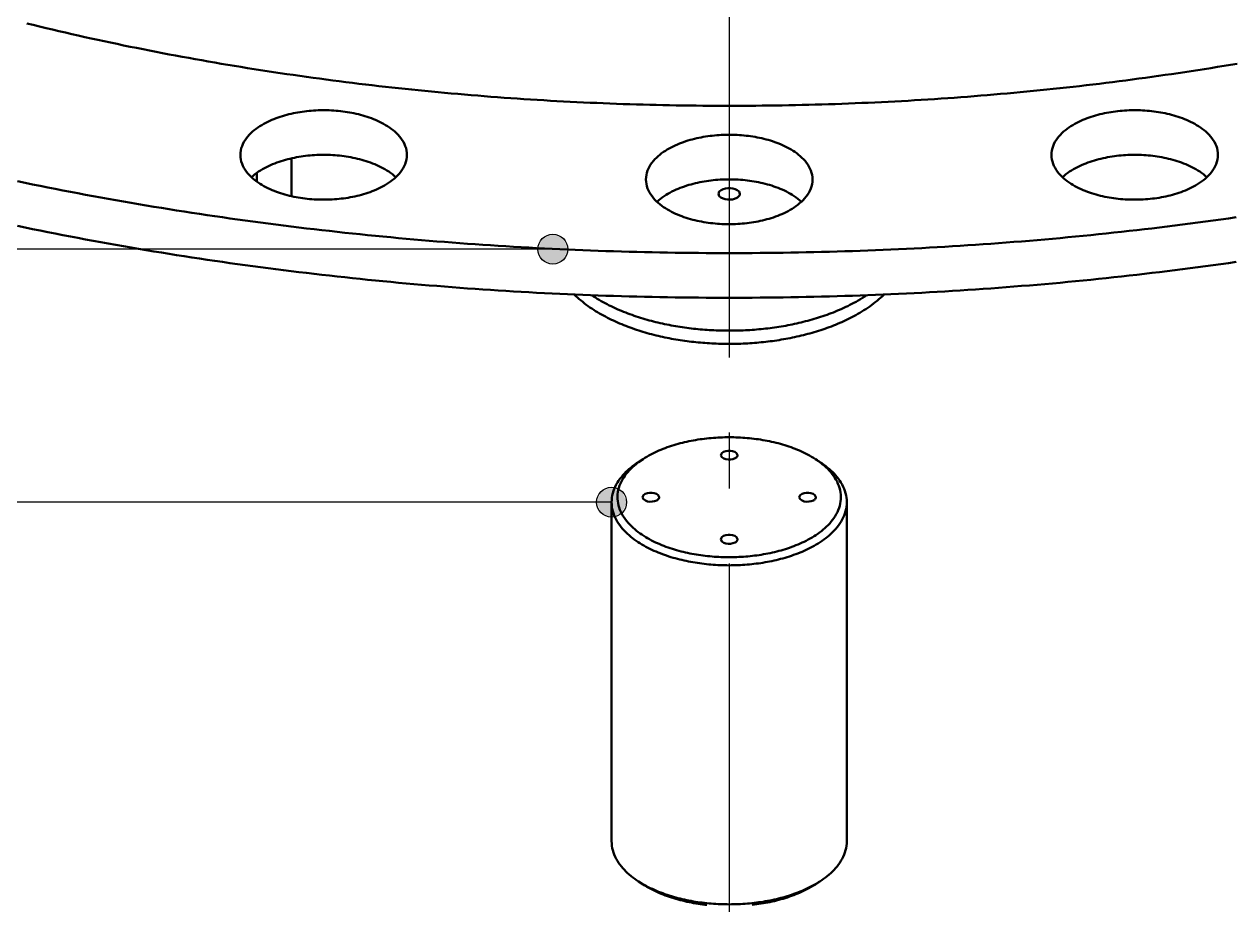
# Model space of a CAD drawing. Header units: millimetres. Extents: x 0 to 841, y 0 to 594.
# Drawn here: x 297.8 to 362.6, y 218.9 to 265.9 of the extents above; entities that cross this region are included whole.
import ezdxf

# ---------------------------------------------------------------- set-up
doc = ezdxf.new("R2010")
doc.units = ezdxf.units.MM
doc.linetypes.add('EJE', pattern=[31, 20, -4, 3, -4])
for name, color, linetype, lineweight in [('ACH', 7, 'CONTINUOUS', 13), ('COTA', 7, 'CONTINUOUS', 25), ('EJE', 7, 'EJE', 25), ('VIS', 7, 'CONTINUOUS', 50)]:
    doc.layers.add(name, color=color, linetype=linetype, lineweight=lineweight)

msp = doc.modelspace()

# ---------------------------------------------------------------- hatches: boundary and pattern name
at = {"layer": 'ACH'}
h = msp.add_hatch(color=7, dxfattribs=at)
h.dxf.hatch_style = 1
h.paths.add_polyline_path([(326.879, 253.862), (326.644, 254.428), (326.079, 254.662), (325.513, 254.428), (325.279, 253.862), (325.513, 253.297), (326.079, 253.062), (326.644, 253.297)])
h = msp.add_hatch(color=7, dxfattribs=at)
h.dxf.hatch_style = 1
h.paths.add_polyline_path([(330.019, 240.35), (329.785, 240.916), (329.219, 241.15), (328.653, 240.916), (328.419, 240.35), (328.653, 239.785), (329.219, 239.55), (329.785, 239.785)])

# ---------------------------------------------------------------- linework, layer by layer
at = {"layer": 'COTA'}
for p, q in [((326.079, 253.862), (252.87, 253.862)), ((329.219, 240.35), (227.702, 240.35))]:
    msp.add_line(p, q, dxfattribs=at)
for centre in [(326.079, 253.862), (329.219, 240.35)]:
    msp.add_circle(centre, 0.8, dxfattribs=at)
at = {"layer": 'EJE'}
msp.add_line((335.5, 454.073), (335.5, 184.27), dxfattribs=at)
at = {"layer": 'VIS'}
for points in [[(297.972, 265.919), (298.316, 265.835), (298.66, 265.752), (299.004, 265.669), (299.348, 265.588), (299.693, 265.507), (300.038, 265.427), (300.383, 265.348), (300.728, 265.27), (301.074, 265.193), (301.419, 265.117), (301.765, 265.041), (302.111, 264.966), (302.457, 264.893), (302.804, 264.82), (303.15, 264.748), (303.497, 264.676), (303.844, 264.606), (304.191, 264.536), (304.538, 264.468), (304.886, 264.4), (305.233, 264.333), (305.581, 264.267), (305.929, 264.201), (306.277, 264.137), (306.625, 264.073), (306.974, 264.01), (307.322, 263.948), (307.671, 263.887), (308.02, 263.826), (308.368, 263.767), (308.718, 263.708), (309.067, 263.65), (309.416, 263.593), (309.765, 263.536), (310.115, 263.481), (310.465, 263.426), (310.815, 263.372), (311.165, 263.319), (311.515, 263.266), (311.865, 263.215), (312.215, 263.164), (312.566, 263.114), (312.916, 263.065), (313.267, 263.016), (313.618, 262.969), (313.969, 262.922), (314.319, 262.876), (314.671, 262.831), (315.022, 262.786), (315.373, 262.743), (315.724, 262.7), (316.076, 262.658), (316.427, 262.616), (316.779, 262.576), (317.131, 262.536), (317.483, 262.497), (317.835, 262.459), (318.187, 262.422), (318.539, 262.385), (318.891, 262.349), (319.243, 262.314), (319.595, 262.28), (319.948, 262.246), (320.3, 262.213), (320.653, 262.181), (321.005, 262.15), (321.358, 262.119), (321.711, 262.09), (322.064, 262.061), (322.416, 262.032), (322.769, 262.005), (323.122, 261.978), (323.475, 261.952), (323.828, 261.927), (324.182, 261.903), (324.535, 261.879), (324.888, 261.856), (325.241, 261.834), (325.595, 261.813), (325.948, 261.792), (326.301, 261.772), (326.655, 261.753), (327.008, 261.735), (327.362, 261.717), (327.715, 261.7), (328.069, 261.684), (328.423, 261.669), (328.776, 261.654), (329.13, 261.64), (329.484, 261.627), (329.838, 261.615), (330.191, 261.603), (330.545, 261.593), (330.899, 261.582), (331.253, 261.573), (331.607, 261.564), (331.961, 261.557), (332.315, 261.55), (332.669, 261.543), (333.022, 261.538), (333.376, 261.533), (333.73, 261.529), (334.084, 261.525), (334.438, 261.523), (334.792, 261.521), (335.146, 261.52), (335.5, 261.519), (335.854, 261.52), (336.208, 261.521), (336.562, 261.523), (336.916, 261.525), (337.27, 261.529), (337.624, 261.533), (337.978, 261.538), (338.332, 261.543), (338.686, 261.55), (339.04, 261.557), (339.394, 261.565), (339.748, 261.573), (340.101, 261.582), (340.455, 261.593), (340.809, 261.603), (341.163, 261.615), (341.517, 261.627), (341.87, 261.64), (342.224, 261.654), (342.578, 261.669), (342.931, 261.684), (343.285, 261.7), (343.639, 261.717), (343.992, 261.735), (344.346, 261.753), (344.699, 261.772), (345.053, 261.792), (345.406, 261.813), (345.759, 261.834), (346.113, 261.856), (346.466, 261.879), (346.819, 261.903), (347.172, 261.927), (347.525, 261.952), (347.878, 261.978), (348.231, 262.005), (348.584, 262.032), (348.937, 262.061), (349.29, 262.09), (349.643, 262.119), (349.995, 262.15), (350.348, 262.181), (350.7, 262.213), (351.053, 262.246), (351.405, 262.28), (351.757, 262.314), (352.11, 262.349), (352.462, 262.385), (352.814, 262.422), (353.166, 262.459), (353.518, 262.497), (353.87, 262.536), (354.221, 262.576), (354.573, 262.616), (354.925, 262.658), (355.276, 262.7), (355.627, 262.743), (355.979, 262.786), (356.33, 262.831), (356.681, 262.876), (357.032, 262.922), (357.383, 262.969), (357.734, 263.017), (358.084, 263.065), (358.435, 263.114), (358.785, 263.164), (359.136, 263.215), (359.486, 263.266), (359.836, 263.319), (360.186, 263.372), (360.536, 263.426), (360.885, 263.481), (361.235, 263.536), (361.584, 263.593), (361.934, 263.65), (362.283, 263.708), (362.632, 263.767)], [(309.388, 258.896), (309.393, 259.016), (309.41, 259.136), (309.438, 259.253), (309.475, 259.368), (309.522, 259.479), (309.578, 259.586), (309.64, 259.689), (309.71, 259.788), (309.785, 259.882), (309.865, 259.972), (309.95, 260.058), (310.039, 260.14), (310.131, 260.218), (310.227, 260.292), (310.325, 260.362), (310.425, 260.429), (310.528, 260.493), (310.633, 260.553), (310.739, 260.61), (310.847, 260.664), (310.956, 260.716), (311.066, 260.765), (311.178, 260.811), (311.291, 260.854), (311.404, 260.896), (311.518, 260.934), (311.633, 260.971), (311.749, 261.005), (311.866, 261.037), (311.983, 261.067), (312.1, 261.095), (312.218, 261.12), (312.336, 261.144), (312.455, 261.166), (312.574, 261.186), (312.694, 261.204), (312.813, 261.22), (312.933, 261.234), (313.053, 261.247), (313.173, 261.257), (313.294, 261.266), (313.414, 261.273), (313.535, 261.279), (313.656, 261.282), (313.776, 261.284), (313.897, 261.284), (314.018, 261.282), (314.138, 261.279), (314.259, 261.273), (314.379, 261.266), (314.5, 261.257), (314.62, 261.247), (314.74, 261.234), (314.86, 261.22), (314.98, 261.204), (315.099, 261.186), (315.218, 261.166), (315.337, 261.144), (315.455, 261.12), (315.573, 261.095), (315.691, 261.067), (315.808, 261.037), (315.924, 261.005), (316.04, 260.971), (316.155, 260.934), (316.269, 260.896), (316.383, 260.854), (316.495, 260.811), (316.607, 260.765), (316.717, 260.716), (316.826, 260.664), (316.934, 260.61), (317.041, 260.553), (317.145, 260.493), (317.248, 260.429), (317.348, 260.362), (317.446, 260.292), (317.542, 260.218), (317.634, 260.14), (317.723, 260.058), (317.808, 259.972), (317.888, 259.882), (317.963, 259.788), (318.033, 259.689), (318.096, 259.586), (318.151, 259.479), (318.198, 259.368), (318.235, 259.253), (318.263, 259.136), (318.28, 259.016), (318.286, 258.896)], [(352.714, 258.896), (352.72, 259.016), (352.737, 259.136), (352.765, 259.253), (352.802, 259.368), (352.849, 259.479), (352.904, 259.586), (352.967, 259.689), (353.037, 259.788), (353.112, 259.882), (353.192, 259.972), (353.277, 260.058), (353.366, 260.14), (353.458, 260.218), (353.554, 260.292), (353.652, 260.362), (353.752, 260.429), (353.855, 260.493), (353.959, 260.553), (354.066, 260.61), (354.174, 260.664), (354.283, 260.716), (354.393, 260.765), (354.505, 260.811), (354.617, 260.854), (354.731, 260.896), (354.845, 260.934), (354.96, 260.971), (355.076, 261.005), (355.192, 261.037), (355.309, 261.067), (355.427, 261.095), (355.545, 261.12), (355.663, 261.144), (355.782, 261.166), (355.901, 261.186), (356.02, 261.204), (356.14, 261.22), (356.26, 261.234), (356.38, 261.247), (356.5, 261.257), (356.621, 261.266), (356.741, 261.273), (356.862, 261.279), (356.982, 261.282), (357.103, 261.284), (357.224, 261.284), (357.344, 261.282), (357.465, 261.279), (357.586, 261.273), (357.706, 261.266), (357.827, 261.257), (357.947, 261.247), (358.067, 261.234), (358.187, 261.22), (358.307, 261.204), (358.426, 261.186), (358.545, 261.166), (358.664, 261.144), (358.782, 261.12), (358.9, 261.095), (359.017, 261.067), (359.134, 261.037), (359.251, 261.005), (359.367, 260.971), (359.482, 260.934), (359.596, 260.896), (359.709, 260.854), (359.822, 260.811), (359.934, 260.765), (360.044, 260.716), (360.153, 260.664), (360.261, 260.61), (360.367, 260.553), (360.472, 260.493), (360.575, 260.429), (360.675, 260.362), (360.773, 260.292), (360.869, 260.218), (360.961, 260.14), (361.05, 260.058), (361.135, 259.972), (361.215, 259.882), (361.29, 259.788), (361.36, 259.689), (361.422, 259.586), (361.478, 259.479), (361.525, 259.368), (361.562, 259.253), (361.59, 259.136), (361.607, 259.016), (361.612, 258.896)], [(331.051, 257.585), (331.057, 257.706), (331.074, 257.825), (331.101, 257.943), (331.139, 258.057), (331.186, 258.168), (331.241, 258.276), (331.304, 258.379), (331.373, 258.478), (331.448, 258.572), (331.529, 258.662), (331.614, 258.748), (331.703, 258.83), (331.795, 258.907), (331.89, 258.981), (331.988, 259.052), (332.089, 259.119), (332.192, 259.182), (332.296, 259.242), (332.402, 259.3), (332.51, 259.354), (332.619, 259.405), (332.73, 259.454), (332.841, 259.5), (332.954, 259.544), (333.067, 259.585), (333.182, 259.624), (333.297, 259.66), (333.413, 259.694), (333.529, 259.726), (333.646, 259.756), (333.763, 259.784), (333.881, 259.81), (334, 259.834), (334.118, 259.856), (334.238, 259.875), (334.357, 259.893), (334.477, 259.91), (334.596, 259.924), (334.716, 259.936), (334.837, 259.947), (334.957, 259.956), (335.078, 259.963), (335.198, 259.968), (335.319, 259.972), (335.44, 259.973), (335.56, 259.973), (335.681, 259.972), (335.802, 259.968), (335.922, 259.963), (336.043, 259.956), (336.163, 259.947), (336.284, 259.936), (336.404, 259.924), (336.523, 259.91), (336.643, 259.893), (336.762, 259.875), (336.882, 259.856), (337, 259.834), (337.119, 259.81), (337.237, 259.784), (337.354, 259.756), (337.471, 259.726), (337.587, 259.694), (337.703, 259.66), (337.818, 259.624), (337.933, 259.585), (338.046, 259.544), (338.159, 259.5), (338.27, 259.454), (338.381, 259.405), (338.49, 259.354), (338.598, 259.3), (338.704, 259.242), (338.808, 259.182), (338.911, 259.119), (339.012, 259.052), (339.11, 258.981), (339.205, 258.907), (339.297, 258.83), (339.386, 258.748), (339.471, 258.662), (339.552, 258.572), (339.627, 258.478), (339.696, 258.379), (339.759, 258.276), (339.814, 258.168), (339.861, 258.057), (339.899, 257.943), (339.926, 257.825), (339.943, 257.706), (339.949, 257.585)], [(316.983, 257.207), (316.875, 257.151), (316.765, 257.097), (316.655, 257.047), (316.543, 257), (316.43, 256.955), (316.316, 256.912), (316.202, 256.872), (316.086, 256.835), (315.97, 256.799), (315.853, 256.766), (315.736, 256.735), (315.618, 256.707), (315.499, 256.68), (315.38, 256.655), (315.261, 256.633), (315.141, 256.612), (315.021, 256.593), (314.901, 256.576), (314.78, 256.561), (314.659, 256.548), (314.538, 256.537), (314.417, 256.527), (314.296, 256.52), (314.175, 256.514), (314.053, 256.51), (313.932, 256.507), (313.81, 256.507), (313.689, 256.508), (313.567, 256.511), (313.446, 256.516), (313.325, 256.523), (313.204, 256.531), (313.083, 256.541), (312.962, 256.554), (312.841, 256.567), (312.721, 256.583), (312.6, 256.601), (312.48, 256.621), (312.361, 256.642), (312.242, 256.666), (312.123, 256.691), (312.005, 256.719), (311.887, 256.748), (311.77, 256.78), (311.653, 256.814), (311.537, 256.851), (311.422, 256.889), (311.308, 256.93), (311.194, 256.974), (311.082, 257.02), (310.97, 257.069), (310.86, 257.12), (310.752, 257.174), (310.645, 257.232), (310.539, 257.292), (310.436, 257.356), (310.334, 257.422), (310.235, 257.493), (310.139, 257.567), (310.046, 257.645), (309.956, 257.727), (309.871, 257.813), (309.789, 257.903), (309.713, 257.998), (309.643, 258.097), (309.58, 258.201), (309.524, 258.309), (309.476, 258.421), (309.438, 258.536), (309.41, 258.654), (309.393, 258.774), (309.388, 258.896)], [(309.981, 257.703), (310.072, 257.784), (310.166, 257.861), (310.263, 257.934), (310.362, 258.003), (310.464, 258.069), (310.568, 258.131), (310.673, 258.191), (310.781, 258.247), (310.89, 258.3), (311, 258.351), (311.111, 258.399), (311.224, 258.444), (311.337, 258.487), (311.451, 258.527), (311.566, 258.565), (311.682, 258.601), (311.799, 258.634), (311.916, 258.666), (312.034, 258.695), (312.152, 258.722), (312.271, 258.747), (312.39, 258.77), (312.509, 258.791), (312.629, 258.81), (312.749, 258.827), (312.869, 258.842), (312.989, 258.856), (313.11, 258.868), (313.231, 258.877), (313.352, 258.885), (313.473, 258.892), (313.594, 258.896), (313.715, 258.899), (313.837, 258.9), (313.958, 258.899), (314.079, 258.896), (314.2, 258.892), (314.321, 258.885), (314.442, 258.877), (314.563, 258.868), (314.684, 258.856), (314.804, 258.842), (314.924, 258.827), (315.045, 258.81), (315.164, 258.791), (315.284, 258.77), (315.403, 258.747), (315.521, 258.722), (315.639, 258.695), (315.757, 258.666), (315.874, 258.634), (315.991, 258.601), (316.107, 258.565), (316.222, 258.527), (316.336, 258.487), (316.45, 258.444), (316.562, 258.399), (316.673, 258.351), (316.784, 258.3), (316.892, 258.247), (317, 258.191), (317.105, 258.131), (317.209, 258.069), (317.311, 258.003), (317.411, 257.934), (317.507, 257.861), (317.601, 257.784), (317.692, 257.703)], [(318.286, 258.896), (318.28, 258.771), (318.262, 258.648), (318.232, 258.527), (318.193, 258.41), (318.143, 258.296), (318.085, 258.186), (318.019, 258.08), (317.946, 257.98), (317.867, 257.884), (317.782, 257.792), (317.694, 257.705), (317.601, 257.622), (317.504, 257.544), (317.405, 257.469), (317.303, 257.398), (317.198, 257.331), (317.091, 257.267), (316.983, 257.207)], [(360.309, 257.207), (360.201, 257.151), (360.092, 257.097), (359.982, 257.047), (359.87, 257), (359.757, 256.955), (359.643, 256.912), (359.528, 256.872), (359.413, 256.835), (359.297, 256.799), (359.18, 256.766), (359.062, 256.735), (358.944, 256.707), (358.826, 256.68), (358.707, 256.655), (358.588, 256.633), (358.468, 256.612), (358.348, 256.593), (358.227, 256.576), (358.107, 256.561), (357.986, 256.548), (357.865, 256.537), (357.744, 256.527), (357.623, 256.52), (357.502, 256.514), (357.38, 256.51), (357.259, 256.507), (357.137, 256.507), (357.016, 256.508), (356.894, 256.511), (356.773, 256.516), (356.652, 256.523), (356.53, 256.531), (356.409, 256.541), (356.288, 256.554), (356.168, 256.567), (356.047, 256.583), (355.927, 256.601), (355.807, 256.621), (355.688, 256.642), (355.569, 256.666), (355.45, 256.691), (355.331, 256.719), (355.214, 256.748), (355.096, 256.78), (354.98, 256.814), (354.864, 256.851), (354.749, 256.889), (354.634, 256.93), (354.521, 256.974), (354.409, 257.02), (354.297, 257.069), (354.187, 257.12), (354.079, 257.174), (353.971, 257.232), (353.866, 257.292), (353.762, 257.356), (353.661, 257.422), (353.562, 257.493), (353.466, 257.567), (353.373, 257.645), (353.283, 257.727), (353.197, 257.813), (353.116, 257.903), (353.04, 257.998), (352.97, 258.097), (352.907, 258.201), (352.851, 258.309), (352.803, 258.421), (352.765, 258.536), (352.737, 258.654), (352.72, 258.774), (352.714, 258.896)], [(353.308, 257.703), (353.399, 257.784), (353.493, 257.861), (353.589, 257.934), (353.689, 258.003), (353.791, 258.069), (353.895, 258.131), (354, 258.191), (354.108, 258.247), (354.216, 258.3), (354.327, 258.351), (354.438, 258.399), (354.55, 258.444), (354.664, 258.487), (354.778, 258.527), (354.893, 258.565), (355.009, 258.601), (355.126, 258.634), (355.243, 258.666), (355.361, 258.695), (355.479, 258.722), (355.597, 258.747), (355.716, 258.77), (355.836, 258.791), (355.955, 258.81), (356.076, 258.827), (356.196, 258.842), (356.316, 258.856), (356.437, 258.868), (356.558, 258.877), (356.679, 258.885), (356.8, 258.892), (356.921, 258.896), (357.042, 258.899), (357.163, 258.9), (357.285, 258.899), (357.406, 258.896), (357.527, 258.892), (357.648, 258.885), (357.769, 258.877), (357.89, 258.868), (358.011, 258.856), (358.131, 258.842), (358.251, 258.827), (358.371, 258.81), (358.491, 258.791), (358.61, 258.77), (358.729, 258.747), (358.848, 258.722), (358.966, 258.695), (359.084, 258.666), (359.201, 258.634), (359.318, 258.601), (359.434, 258.565), (359.549, 258.527), (359.663, 258.487), (359.776, 258.444), (359.889, 258.399), (360, 258.351), (360.11, 258.3), (360.219, 258.247), (360.327, 258.191), (360.432, 258.131), (360.536, 258.069), (360.638, 258.003), (360.737, 257.934), (360.834, 257.861), (360.928, 257.784), (361.019, 257.703)], [(361.612, 258.896), (361.606, 258.771), (361.588, 258.648), (361.559, 258.527), (361.519, 258.41), (361.47, 258.296), (361.411, 258.186), (361.345, 258.08), (361.272, 257.98), (361.193, 257.884), (361.109, 257.792), (361.02, 257.705), (360.928, 257.622), (360.831, 257.544), (360.732, 257.469), (360.629, 257.398), (360.525, 257.331), (360.418, 257.267), (360.309, 257.207)], [(312.119, 256.692), (312.119, 258.714)], [(310.268, 257.469), (310.268, 257.938)], [(297.481, 257.488), (297.884, 257.405), (298.287, 257.322), (298.691, 257.24), (299.094, 257.159), (299.498, 257.079), (299.902, 257), (300.306, 256.922), (300.711, 256.845), (301.115, 256.769), (301.52, 256.694), (301.925, 256.62), (302.33, 256.547), (302.735, 256.475), (303.14, 256.404), (303.546, 256.333), (303.952, 256.264), (304.358, 256.196), (304.764, 256.128), (305.17, 256.062), (305.576, 255.996), (305.983, 255.931), (306.389, 255.868), (306.796, 255.805), (307.203, 255.743), (307.61, 255.682), (308.017, 255.622), (308.425, 255.563), (308.832, 255.505), (309.24, 255.448), (309.648, 255.392), (310.055, 255.336), (310.463, 255.282), (310.872, 255.228), (311.28, 255.176), (311.688, 255.124), (312.097, 255.073), (312.505, 255.024), (312.914, 254.975), (313.323, 254.927), (313.732, 254.879), (314.141, 254.833), (314.55, 254.788), (314.959, 254.743), (315.368, 254.7), (315.778, 254.657), (316.187, 254.616), (316.597, 254.575), (317.006, 254.535), (317.416, 254.496), (317.826, 254.458), (318.236, 254.42), (318.646, 254.384), (319.056, 254.349), (319.466, 254.314), (319.876, 254.28), (320.286, 254.248), (320.697, 254.216), (321.107, 254.185), (321.518, 254.154), (321.928, 254.125), (322.339, 254.097), (322.75, 254.069), (323.16, 254.043), (323.571, 254.017), (323.982, 253.992), (324.393, 253.968), (324.804, 253.945), (325.215, 253.923), (325.626, 253.901), (326.037, 253.881), (326.448, 253.861), (326.859, 253.843), (327.271, 253.825), (327.682, 253.808), (328.093, 253.792), (328.504, 253.776), (328.916, 253.762), (329.327, 253.749), (329.739, 253.736), (330.15, 253.724), (330.562, 253.713), (330.973, 253.703), (331.385, 253.694), (331.796, 253.686), (332.208, 253.679), (332.619, 253.672), (333.031, 253.666), (333.442, 253.662), (333.854, 253.658), (334.265, 253.655), (334.677, 253.653), (335.089, 253.651), (335.5, 253.651), (335.912, 253.651), (336.324, 253.653), (336.735, 253.655), (337.147, 253.658), (337.558, 253.662), (337.97, 253.666), (338.381, 253.672), (338.793, 253.679), (339.205, 253.686), (339.616, 253.694), (340.028, 253.703), (340.439, 253.713), (340.851, 253.724), (341.262, 253.736), (341.673, 253.749), (342.085, 253.762), (342.496, 253.776), (342.907, 253.792), (343.319, 253.808), (343.73, 253.825), (344.141, 253.843), (344.552, 253.861), (344.964, 253.881), (345.375, 253.901), (345.786, 253.923), (346.197, 253.945), (346.608, 253.968), (347.019, 253.992), (347.429, 254.017), (347.84, 254.043), (348.251, 254.069), (348.662, 254.097), (349.072, 254.125), (349.483, 254.154), (349.893, 254.185), (350.304, 254.216), (350.714, 254.248), (351.124, 254.28), (351.535, 254.314), (351.945, 254.349), (352.355, 254.384), (352.765, 254.42), (353.175, 254.458), (353.585, 254.496), (353.994, 254.535), (354.404, 254.575), (354.814, 254.616), (355.223, 254.657), (355.632, 254.7), (356.042, 254.744), (356.451, 254.788), (356.86, 254.833), (357.269, 254.879), (357.678, 254.927), (358.087, 254.975), (358.495, 255.024), (358.904, 255.073), (359.313, 255.124), (359.721, 255.176), (360.129, 255.228), (360.537, 255.282), (360.945, 255.336), (361.353, 255.392), (361.761, 255.448), (362.168, 255.505), (362.576, 255.563)], [(338.646, 255.896), (338.538, 255.84), (338.429, 255.787), (338.318, 255.737), (338.206, 255.689), (338.094, 255.644), (337.98, 255.602), (337.865, 255.562), (337.75, 255.524), (337.633, 255.489), (337.516, 255.456), (337.399, 255.425), (337.281, 255.396), (337.162, 255.369), (337.043, 255.345), (336.924, 255.322), (336.804, 255.301), (336.684, 255.283), (336.564, 255.266), (336.444, 255.251), (336.323, 255.238), (336.202, 255.226), (336.081, 255.217), (335.959, 255.209), (335.838, 255.203), (335.717, 255.199), (335.595, 255.197), (335.474, 255.196), (335.352, 255.198), (335.231, 255.201), (335.109, 255.206), (334.988, 255.212), (334.867, 255.221), (334.746, 255.231), (334.625, 255.243), (334.504, 255.257), (334.384, 255.273), (334.264, 255.29), (334.144, 255.31), (334.024, 255.332), (333.905, 255.355), (333.786, 255.381), (333.668, 255.408), (333.55, 255.438), (333.433, 255.47), (333.316, 255.504), (333.201, 255.54), (333.085, 255.579), (332.971, 255.62), (332.858, 255.663), (332.745, 255.709), (332.634, 255.758), (332.524, 255.81), (332.415, 255.864), (332.308, 255.921), (332.203, 255.981), (332.099, 256.045), (331.998, 256.112), (331.899, 256.182), (331.803, 256.257), (331.709, 256.335), (331.62, 256.416), (331.534, 256.503), (331.453, 256.593), (331.377, 256.688), (331.307, 256.787), (331.243, 256.89), (331.187, 256.998), (331.14, 257.11), (331.102, 257.225), (331.074, 257.344), (331.057, 257.464), (331.051, 257.585)], [(331.645, 256.393), (331.735, 256.473), (331.829, 256.55), (331.926, 256.623), (332.025, 256.692), (332.127, 256.758), (332.231, 256.821), (332.337, 256.88), (332.444, 256.937), (332.553, 256.99), (332.663, 257.041), (332.775, 257.088), (332.887, 257.134), (333, 257.177), (333.115, 257.217), (333.23, 257.255), (333.346, 257.29), (333.462, 257.324), (333.579, 257.355), (333.697, 257.384), (333.815, 257.411), (333.934, 257.436), (334.053, 257.459), (334.172, 257.48), (334.292, 257.499), (334.412, 257.517), (334.532, 257.532), (334.653, 257.545), (334.774, 257.557), (334.894, 257.567), (335.015, 257.575), (335.136, 257.581), (335.258, 257.586), (335.379, 257.588), (335.5, 257.589), (335.621, 257.588), (335.742, 257.586), (335.864, 257.581), (335.985, 257.575), (336.106, 257.567), (336.226, 257.557), (336.347, 257.545), (336.468, 257.532), (336.588, 257.517), (336.708, 257.499), (336.828, 257.48), (336.947, 257.459), (337.066, 257.436), (337.185, 257.411), (337.303, 257.384), (337.421, 257.355), (337.538, 257.324), (337.654, 257.29), (337.77, 257.255), (337.885, 257.217), (338, 257.177), (338.113, 257.134), (338.225, 257.088), (338.337, 257.041), (338.447, 256.99), (338.556, 256.937), (338.663, 256.88), (338.769, 256.821), (338.873, 256.758), (338.975, 256.692), (339.074, 256.623), (339.171, 256.55), (339.265, 256.473), (339.355, 256.393)], [(334.924, 256.817), (334.969, 256.936), (335.066, 257.02), (335.183, 257.075), (335.307, 257.108), (335.435, 257.124), (335.565, 257.124), (335.693, 257.108), (335.817, 257.075), (335.934, 257.02), (336.031, 256.936), (336.076, 256.817)], [(339.949, 257.585), (339.943, 257.461), (339.925, 257.338), (339.896, 257.217), (339.856, 257.099), (339.806, 256.985), (339.748, 256.875), (339.682, 256.77), (339.609, 256.669), (339.53, 256.573), (339.446, 256.482), (339.357, 256.394), (339.264, 256.312), (339.168, 256.233), (339.068, 256.158), (338.966, 256.088), (338.861, 256.02), (338.755, 255.956), (338.646, 255.896)], [(335.907, 256.598), (335.791, 256.55), (335.669, 256.522), (335.544, 256.509), (335.418, 256.511), (335.294, 256.528), (335.173, 256.563), (335.06, 256.618), (334.966, 256.701), (334.924, 256.817)], [(336.076, 256.817), (336.069, 256.769), (336.05, 256.725), (336.022, 256.686), (335.987, 256.652), (335.949, 256.623), (335.907, 256.598)], [(297.481, 255.104), (297.884, 255.02), (298.287, 254.937), (298.691, 254.855), (299.094, 254.775), (299.498, 254.695), (299.902, 254.616), (300.306, 254.538), (300.711, 254.461), (301.115, 254.385), (301.52, 254.31), (301.925, 254.236), (302.33, 254.162), (302.735, 254.09), (303.14, 254.019), (303.546, 253.949), (303.952, 253.879), (304.358, 253.811), (304.764, 253.744), (305.17, 253.677), (305.576, 253.611), (305.983, 253.547), (306.389, 253.483), (306.796, 253.42), (307.203, 253.359), (307.61, 253.298), (308.017, 253.238), (308.425, 253.179), (308.832, 253.121), (309.24, 253.063), (309.648, 253.007), (310.055, 252.952), (310.463, 252.897), (310.872, 252.844), (311.28, 252.791), (311.688, 252.74), (312.097, 252.689), (312.505, 252.639), (312.914, 252.59), (313.323, 252.542), (313.732, 252.495), (314.141, 252.449), (314.55, 252.403), (314.959, 252.359), (315.368, 252.315), (315.778, 252.273), (316.187, 252.231), (316.597, 252.19), (317.006, 252.15), (317.416, 252.111), (317.826, 252.073), (318.236, 252.036), (318.646, 252), (319.056, 251.964), (319.466, 251.929), (319.876, 251.896), (320.286, 251.863), (320.697, 251.831), (321.107, 251.8), (321.518, 251.77), (321.928, 251.741), (322.339, 251.712), (322.75, 251.685), (323.16, 251.658), (323.571, 251.632), (323.982, 251.608), (324.393, 251.584), (324.804, 251.56), (325.215, 251.538), (325.626, 251.517), (326.037, 251.496), (326.448, 251.477), (326.859, 251.458), (327.271, 251.44), (327.682, 251.423), (328.093, 251.407), (328.504, 251.392), (328.916, 251.378), (329.327, 251.364), (329.739, 251.351), (330.15, 251.34), (330.562, 251.329), (330.973, 251.319), (331.385, 251.31), (331.796, 251.301), (332.208, 251.294), (332.619, 251.288), (333.031, 251.282), (333.442, 251.277), (333.854, 251.273), (334.265, 251.27), (334.677, 251.268), (335.089, 251.267), (335.5, 251.266), (335.912, 251.267), (336.324, 251.268), (336.735, 251.27), (337.147, 251.273), (337.558, 251.277), (337.97, 251.282), (338.381, 251.288), (338.793, 251.294), (339.205, 251.302), (339.616, 251.31), (340.028, 251.319), (340.439, 251.329), (340.851, 251.34), (341.262, 251.352), (341.673, 251.364), (342.085, 251.378), (342.496, 251.392), (342.907, 251.407), (343.319, 251.423), (343.73, 251.44), (344.141, 251.458), (344.552, 251.477), (344.964, 251.496), (345.375, 251.517), (345.786, 251.538), (346.197, 251.56), (346.608, 251.584), (347.019, 251.608), (347.429, 251.632), (347.84, 251.658), (348.251, 251.685), (348.662, 251.712), (349.072, 251.741), (349.483, 251.77), (349.893, 251.8), (350.304, 251.831), (350.714, 251.863), (351.124, 251.896), (351.535, 251.93), (351.945, 251.964), (352.355, 252), (352.765, 252.036), (353.175, 252.073), (353.585, 252.111), (353.994, 252.15), (354.404, 252.19), (354.814, 252.231), (355.223, 252.273), (355.632, 252.315), (356.042, 252.359), (356.451, 252.403), (356.86, 252.449), (357.269, 252.495), (357.678, 252.542), (358.087, 252.59), (358.495, 252.639), (358.904, 252.689), (359.313, 252.74), (359.721, 252.791), (360.129, 252.844), (360.537, 252.897), (360.945, 252.952), (361.353, 253.007), (361.761, 253.064), (362.168, 253.121), (362.576, 253.179)], [(327.227, 251.442), (327.314, 251.359), (327.402, 251.277), (327.492, 251.197), (327.584, 251.119), (327.678, 251.043), (327.772, 250.969), (327.868, 250.896), (327.966, 250.825), (328.064, 250.756), (328.164, 250.689), (328.264, 250.623), (328.366, 250.558), (328.469, 250.496), (328.572, 250.434), (328.677, 250.374), (328.782, 250.316), (328.888, 250.259), (328.995, 250.203), (329.102, 250.149), (329.211, 250.096), (329.319, 250.045), (329.429, 249.994), (329.539, 249.945), (329.649, 249.898), (329.76, 249.851), (329.872, 249.806), (329.984, 249.762), (330.096, 249.719), (330.209, 249.677), (330.323, 249.636), (330.436, 249.597), (330.55, 249.558), (330.665, 249.521), (330.78, 249.485), (330.895, 249.45), (331.01, 249.415), (331.126, 249.382), (331.242, 249.35), (331.358, 249.319), (331.475, 249.289), (331.592, 249.26), (331.709, 249.232), (331.826, 249.205), (331.943, 249.178), (332.061, 249.153), (332.179, 249.129), (332.297, 249.105), (332.415, 249.083), (332.534, 249.061), (332.652, 249.041), (332.771, 249.021), (332.89, 249.002), (333.009, 248.984), (333.128, 248.967), (333.248, 248.951), (333.367, 248.935), (333.486, 248.921), (333.606, 248.907), (333.726, 248.895), (333.846, 248.883), (333.965, 248.872), (334.085, 248.861), (334.205, 248.852), (334.325, 248.844), (334.446, 248.836), (334.566, 248.829), (334.686, 248.823), (334.806, 248.818), (334.927, 248.813), (335.047, 248.81), (335.167, 248.807), (335.288, 248.805), (335.408, 248.804), (335.528, 248.804), (335.649, 248.805), (335.769, 248.806), (335.89, 248.808), (336.01, 248.812), (336.13, 248.815), (336.25, 248.82), (336.371, 248.826), (336.491, 248.832), (336.611, 248.839), (336.731, 248.847), (336.851, 248.856), (336.971, 248.866), (337.091, 248.877), (337.211, 248.888), (337.331, 248.901), (337.45, 248.914), (337.57, 248.928), (337.689, 248.943), (337.809, 248.958), (337.928, 248.975), (338.047, 248.992), (338.166, 249.011), (338.285, 249.03), (338.404, 249.05), (338.522, 249.071), (338.641, 249.093), (338.759, 249.116), (338.877, 249.14), (338.995, 249.165), (339.112, 249.191), (339.23, 249.217), (339.347, 249.245), (339.464, 249.274), (339.58, 249.303), (339.697, 249.334), (339.813, 249.365), (339.929, 249.398), (340.044, 249.431), (340.16, 249.466), (340.275, 249.502), (340.389, 249.539), (340.504, 249.576), (340.617, 249.615), (340.731, 249.655), (340.844, 249.697), (340.957, 249.739), (341.069, 249.782), (341.181, 249.827), (341.292, 249.873), (341.403, 249.92), (341.513, 249.968), (341.623, 250.018), (341.732, 250.069), (341.841, 250.121), (341.948, 250.175), (342.055, 250.229), (342.162, 250.286)], [(328.149, 251.405), (328.25, 251.339), (328.351, 251.274), (328.454, 251.211), (328.558, 251.149), (328.662, 251.089), (328.767, 251.03), (328.874, 250.973), (328.98, 250.917), (329.088, 250.863), (329.196, 250.81), (329.305, 250.758), (329.414, 250.708), (329.524, 250.658), (329.635, 250.61), (329.746, 250.564), (329.858, 250.518), (329.97, 250.474), (330.082, 250.431), (330.195, 250.389), (330.309, 250.348), (330.422, 250.308), (330.537, 250.27), (330.651, 250.232), (330.766, 250.196), (330.881, 250.16), (330.997, 250.126), (331.113, 250.093), (331.229, 250.06), (331.345, 250.029), (331.462, 249.999), (331.579, 249.97), (331.696, 249.941), (331.813, 249.914), (331.931, 249.888), (332.049, 249.862), (332.167, 249.838), (332.285, 249.814), (332.403, 249.792), (332.522, 249.77), (332.641, 249.749), (332.76, 249.729), (332.879, 249.71), (332.998, 249.692), (333.117, 249.675), (333.237, 249.659), (333.356, 249.643), (333.476, 249.629), (333.595, 249.615), (333.715, 249.602), (333.835, 249.59), (333.955, 249.579), (334.075, 249.569), (334.195, 249.559), (334.316, 249.551), (334.436, 249.543), (334.556, 249.536), (334.677, 249.53), (334.797, 249.525), (334.918, 249.52), (335.038, 249.517), (335.159, 249.514), (335.279, 249.512), (335.4, 249.511), (335.52, 249.511), (335.641, 249.511), (335.761, 249.513), (335.882, 249.515), (336.002, 249.518), (336.123, 249.522), (336.243, 249.526), (336.363, 249.532), (336.484, 249.538), (336.604, 249.545), (336.724, 249.554), (336.845, 249.562), (336.965, 249.572), (337.085, 249.583), (337.205, 249.594), (337.325, 249.606), (337.445, 249.62), (337.564, 249.634), (337.684, 249.648), (337.803, 249.664), (337.923, 249.681), (338.042, 249.698), (338.161, 249.717), (338.28, 249.736), (338.399, 249.756), (338.518, 249.777), (338.636, 249.799), (338.754, 249.822), (338.873, 249.846), (338.991, 249.871), (339.108, 249.896), (339.226, 249.923), (339.343, 249.951), (339.46, 249.979), (339.577, 250.009), (339.694, 250.039), (339.81, 250.071), (339.926, 250.104), (340.042, 250.137), (340.157, 250.172), (340.272, 250.208), (340.387, 250.244), (340.501, 250.282), (340.616, 250.321), (340.729, 250.361), (340.842, 250.403), (340.955, 250.445), (341.068, 250.488), (341.18, 250.533), (341.291, 250.579), (341.402, 250.626), (341.512, 250.675), (341.622, 250.724), (341.731, 250.775), (341.84, 250.827), (341.948, 250.881), (342.055, 250.936), (342.162, 250.992)], [(342.162, 250.286), (342.271, 250.345), (342.379, 250.406), (342.487, 250.469), (342.593, 250.533), (342.699, 250.599), (342.803, 250.667), (342.906, 250.736), (343.008, 250.807), (343.109, 250.88), (343.209, 250.954), (343.307, 251.031), (343.403, 251.109), (343.498, 251.189), (343.592, 251.272), (343.683, 251.356), (343.773, 251.442)], [(342.162, 250.992), (342.279, 251.056), (342.396, 251.122), (342.511, 251.19), (342.626, 251.26), (342.739, 251.332), (342.851, 251.405)], [(340.103, 242.654), (340.001, 242.718), (339.898, 242.78), (339.794, 242.84), (339.688, 242.897), (339.581, 242.952), (339.473, 243.005), (339.364, 243.056), (339.254, 243.105), (339.144, 243.152), (339.032, 243.197), (338.92, 243.24), (338.807, 243.282), (338.694, 243.321), (338.58, 243.359), (338.465, 243.395), (338.35, 243.43), (338.234, 243.463), (338.118, 243.494), (338.001, 243.524), (337.885, 243.552), (337.767, 243.578), (337.65, 243.604), (337.532, 243.627), (337.414, 243.65), (337.295, 243.67), (337.177, 243.69), (337.058, 243.708), (336.939, 243.724), (336.819, 243.739), (336.7, 243.753), (336.58, 243.766), (336.461, 243.777), (336.341, 243.787), (336.221, 243.795), (336.101, 243.802), (335.981, 243.808), (335.861, 243.813), (335.74, 243.816), (335.62, 243.818), (335.5, 243.819), (335.38, 243.818), (335.26, 243.816), (335.139, 243.813), (335.019, 243.808), (334.899, 243.802), (334.779, 243.795), (334.659, 243.787), (334.539, 243.777), (334.42, 243.766), (334.3, 243.753), (334.181, 243.739), (334.061, 243.724), (333.942, 243.708), (333.823, 243.69), (333.705, 243.67), (333.586, 243.65), (333.468, 243.627), (333.35, 243.604), (333.233, 243.578), (333.115, 243.552), (332.999, 243.524), (332.882, 243.494), (332.766, 243.463), (332.65, 243.43), (332.535, 243.395), (332.42, 243.359), (332.306, 243.321), (332.193, 243.282), (332.08, 243.24), (331.968, 243.197), (331.856, 243.152), (331.746, 243.105), (331.636, 243.056), (331.527, 243.005), (331.419, 242.952), (331.312, 242.897), (331.206, 242.84), (331.102, 242.78), (330.999, 242.718), (330.897, 242.654)], [(335.055, 242.863), (335.104, 242.972), (335.203, 243.041), (335.319, 243.081), (335.439, 243.1), (335.561, 243.1), (335.681, 243.081), (335.797, 243.041), (335.896, 242.972), (335.945, 242.863)], [(335.815, 242.694), (335.698, 242.649), (335.575, 242.628), (335.451, 242.626), (335.327, 242.643), (335.209, 242.683), (335.106, 242.753), (335.055, 242.863)], [(335.945, 242.863), (335.94, 242.826), (335.925, 242.792), (335.903, 242.762), (335.876, 242.736), (335.847, 242.714), (335.815, 242.694)], [(330.655, 242.496), (330.553, 242.428), (330.453, 242.358), (330.355, 242.285), (330.259, 242.209), (330.165, 242.13), (330.074, 242.049), (329.985, 241.964), (329.9, 241.877), (329.817, 241.787), (329.739, 241.693), (329.664, 241.596), (329.593, 241.496), (329.527, 241.393), (329.466, 241.287), (329.411, 241.178), (329.362, 241.066), (329.32, 240.951), (329.284, 240.834), (329.256, 240.715), (329.236, 240.594), (329.223, 240.472), (329.219, 240.35)], [(330.897, 242.654), (330.798, 242.587), (330.7, 242.518), (330.603, 242.446), (330.509, 242.371), (330.418, 242.294), (330.329, 242.213), (330.242, 242.13), (330.159, 242.043), (330.079, 241.954), (330.003, 241.861), (329.931, 241.765), (329.863, 241.666), (329.8, 241.563), (329.743, 241.458), (329.692, 241.349), (329.647, 241.238), (329.609, 241.124), (329.578, 241.008), (329.555, 240.89), (329.54, 240.771), (329.533, 240.651), (329.535, 240.531), (329.545, 240.412), (329.563, 240.293), (329.59, 240.176), (329.623, 240.061), (329.664, 239.948), (329.712, 239.837), (329.765, 239.73), (329.825, 239.626), (329.889, 239.525), (329.959, 239.427), (330.033, 239.332), (330.11, 239.24), (330.192, 239.152), (330.276, 239.067), (330.364, 238.985), (330.454, 238.905), (330.547, 238.829), (330.641, 238.755), (330.738, 238.685), (330.837, 238.616), (330.938, 238.551), (331.04, 238.487), (331.143, 238.426), (331.248, 238.368), (331.354, 238.311), (331.461, 238.257), (331.569, 238.205), (331.678, 238.155), (331.788, 238.107), (331.899, 238.061), (332.011, 238.016), (332.123, 237.974), (332.236, 237.933), (332.35, 237.894), (332.464, 237.857), (332.579, 237.822), (332.694, 237.788), (332.809, 237.756), (332.926, 237.725), (333.042, 237.696), (333.159, 237.668), (333.276, 237.642), (333.394, 237.618), (333.511, 237.595), (333.63, 237.573), (333.748, 237.553), (333.866, 237.534), (333.985, 237.517), (334.104, 237.5), (334.223, 237.486), (334.343, 237.472), (334.462, 237.46), (334.582, 237.45), (334.702, 237.44), (334.821, 237.432), (334.941, 237.426), (335.061, 237.42), (335.181, 237.416), (335.301, 237.413), (335.421, 237.412), (335.541, 237.412), (335.661, 237.413), (335.781, 237.415), (335.901, 237.419), (336.021, 237.424), (336.141, 237.43), (336.261, 237.438), (336.381, 237.447), (336.501, 237.457), (336.62, 237.469), (336.739, 237.481), (336.859, 237.496), (336.978, 237.511), (337.097, 237.528), (337.215, 237.547), (337.334, 237.567), (337.452, 237.588), (337.57, 237.61), (337.687, 237.635), (337.805, 237.66), (337.922, 237.687), (338.038, 237.716), (338.154, 237.746), (338.27, 237.778), (338.386, 237.811), (338.5, 237.846), (338.615, 237.883), (338.729, 237.921), (338.842, 237.961), (338.954, 238.003), (339.066, 238.047), (339.177, 238.092), (339.288, 238.14), (339.397, 238.189), (339.505, 238.241), (339.613, 238.294), (339.719, 238.35)], [(330.897, 242.654), (330.655, 242.496)], [(330.78, 242.575), (330.759, 242.562), (330.738, 242.549), (330.717, 242.536), (330.697, 242.523), (330.676, 242.51), (330.655, 242.496)], [(339.719, 238.35), (339.825, 238.408), (339.93, 238.469), (340.033, 238.532), (340.134, 238.597), (340.234, 238.665), (340.332, 238.736), (340.429, 238.809), (340.522, 238.885), (340.614, 238.965), (340.703, 239.047), (340.789, 239.132), (340.871, 239.22), (340.95, 239.311), (341.025, 239.406), (341.096, 239.504), (341.162, 239.605), (341.223, 239.709), (341.279, 239.817), (341.328, 239.927), (341.37, 240.041), (341.405, 240.156), (341.433, 240.274), (341.453, 240.393), (341.464, 240.513), (341.467, 240.634), (341.461, 240.755), (341.447, 240.875), (341.425, 240.994), (341.395, 241.111), (341.358, 241.226), (341.313, 241.338), (341.262, 241.448), (341.205, 241.554), (341.142, 241.658), (341.074, 241.758), (341.002, 241.855), (340.926, 241.948), (340.846, 242.039), (340.762, 242.126), (340.675, 242.21), (340.585, 242.291), (340.493, 242.369), (340.399, 242.444), (340.302, 242.517), (340.203, 242.587), (340.103, 242.654)], [(340.103, 242.654), (340.345, 242.496)], [(340.345, 242.496), (340.324, 242.51), (340.303, 242.523), (340.283, 242.536), (340.262, 242.549), (340.241, 242.562), (340.22, 242.575)], [(341.781, 240.35), (341.777, 240.472), (341.764, 240.594), (341.744, 240.715), (341.716, 240.834), (341.68, 240.951), (341.638, 241.066), (341.589, 241.178), (341.534, 241.287), (341.473, 241.393), (341.407, 241.496), (341.336, 241.596), (341.261, 241.693), (341.183, 241.787), (341.1, 241.877), (341.015, 241.964), (340.926, 242.049), (340.835, 242.13), (340.741, 242.209), (340.645, 242.285), (340.547, 242.358), (340.447, 242.428), (340.345, 242.496)], [(330.868, 240.615), (330.917, 240.724), (331.016, 240.793), (331.131, 240.833), (331.252, 240.852), (331.374, 240.852), (331.494, 240.833), (331.609, 240.793), (331.709, 240.724), (331.758, 240.615)], [(339.242, 240.615), (339.291, 240.724), (339.391, 240.793), (339.506, 240.833), (339.626, 240.852), (339.748, 240.852), (339.869, 240.833), (339.984, 240.793), (340.083, 240.724), (340.132, 240.615)], [(329.219, 240.35), (329.223, 240.229), (329.235, 240.109), (329.255, 239.989), (329.283, 239.872), (329.317, 239.756), (329.359, 239.642), (329.407, 239.531), (329.461, 239.423), (329.521, 239.317), (329.586, 239.215), (329.655, 239.116), (329.729, 239.02), (329.806, 238.927), (329.887, 238.837), (329.971, 238.75), (330.059, 238.666), (330.149, 238.585), (330.241, 238.507), (330.336, 238.431), (330.432, 238.358), (330.531, 238.288), (330.631, 238.22), (330.733, 238.155), (330.836, 238.091), (330.941, 238.031), (331.047, 237.972), (331.154, 237.916), (331.262, 237.861), (331.371, 237.809), (331.481, 237.759), (331.592, 237.71), (331.704, 237.664), (331.816, 237.619), (331.93, 237.576), (332.043, 237.535), (332.158, 237.495), (332.273, 237.457), (332.388, 237.421), (332.504, 237.386), (332.621, 237.353), (332.738, 237.322), (332.855, 237.292), (332.973, 237.263), (333.091, 237.236), (333.209, 237.21), (333.328, 237.186), (333.446, 237.163), (333.566, 237.142), (333.685, 237.122), (333.805, 237.103), (333.924, 237.086), (334.044, 237.07), (334.165, 237.055), (334.285, 237.042), (334.405, 237.03), (334.526, 237.019), (334.647, 237.009), (334.767, 237.001), (334.888, 236.994), (335.009, 236.988), (335.13, 236.984), (335.251, 236.981), (335.372, 236.979), (335.493, 236.978), (335.614, 236.979), (335.735, 236.98), (335.856, 236.983), (335.977, 236.988), (336.098, 236.993), (336.219, 237), (336.34, 237.008), (336.461, 237.018), (336.581, 237.028), (336.702, 237.04), (336.822, 237.054), (336.942, 237.068), (337.062, 237.084), (337.182, 237.101), (337.302, 237.12), (337.421, 237.14), (337.54, 237.161), (337.659, 237.184), (337.778, 237.208), (337.896, 237.233), (338.014, 237.26), (338.132, 237.288), (338.249, 237.318), (338.366, 237.35), (338.483, 237.382), (338.599, 237.417), (338.714, 237.453), (338.829, 237.491), (338.944, 237.53), (339.058, 237.571), (339.171, 237.614), (339.283, 237.658), (339.395, 237.705), (339.506, 237.753), (339.617, 237.803), (339.726, 237.855), (339.834, 237.91), (339.941, 237.966)], [(329.219, 240.35), (329.219, 222.246)], [(331.627, 240.446), (331.511, 240.401), (331.388, 240.38), (331.263, 240.378), (331.14, 240.395), (331.021, 240.435), (330.919, 240.504), (330.868, 240.615)], [(331.758, 240.615), (331.752, 240.578), (331.738, 240.544), (331.716, 240.514), (331.689, 240.488), (331.659, 240.465), (331.627, 240.446)], [(340.002, 240.446), (339.886, 240.401), (339.763, 240.38), (339.638, 240.378), (339.514, 240.395), (339.396, 240.435), (339.293, 240.504), (339.242, 240.615)], [(339.941, 237.966), (340.048, 238.024), (340.153, 238.085), (340.257, 238.148), (340.359, 238.214), (340.46, 238.282), (340.559, 238.352), (340.657, 238.425), (340.752, 238.501), (340.845, 238.579), (340.935, 238.66), (341.023, 238.744), (341.108, 238.831), (341.189, 238.922), (341.267, 239.015), (341.342, 239.111), (341.411, 239.211), (341.477, 239.313), (341.537, 239.419), (341.591, 239.528), (341.64, 239.639), (341.682, 239.753), (341.717, 239.87), (341.745, 239.988), (341.765, 240.108), (341.777, 240.229), (341.781, 240.35)], [(340.132, 240.615), (340.127, 240.578), (340.112, 240.544), (340.09, 240.514), (340.064, 240.488), (340.034, 240.465), (340.002, 240.446)], [(341.781, 240.35), (341.781, 222.246)], [(335.055, 238.367), (335.104, 238.476), (335.203, 238.545), (335.319, 238.585), (335.439, 238.604), (335.561, 238.604), (335.681, 238.585), (335.797, 238.545), (335.896, 238.476), (335.945, 238.367)], [(335.815, 238.198), (335.698, 238.153), (335.575, 238.132), (335.451, 238.13), (335.327, 238.147), (335.209, 238.187), (335.106, 238.256), (335.055, 238.367)], [(335.945, 238.367), (335.94, 238.33), (335.925, 238.296), (335.903, 238.266), (335.876, 238.24), (335.847, 238.217), (335.815, 238.198)], [(329.219, 222.246), (329.223, 222.123), (329.236, 222.002), (329.256, 221.881), (329.284, 221.762), (329.32, 221.645), (329.362, 221.53), (329.411, 221.418), (329.466, 221.309), (329.527, 221.203), (329.593, 221.099), (329.664, 221), (329.739, 220.903), (329.817, 220.809), (329.9, 220.719), (329.985, 220.631), (330.074, 220.547), (330.165, 220.466), (330.259, 220.387), (330.355, 220.311), (330.453, 220.238), (330.553, 220.168), (330.655, 220.1)], [(340.345, 220.1), (340.447, 220.168), (340.547, 220.238), (340.645, 220.311), (340.741, 220.387), (340.835, 220.466), (340.926, 220.547), (341.015, 220.631), (341.1, 220.719), (341.183, 220.809), (341.261, 220.903), (341.336, 221), (341.407, 221.099), (341.473, 221.203), (341.534, 221.309), (341.589, 221.418), (341.638, 221.53), (341.68, 221.645), (341.716, 221.762), (341.744, 221.881), (341.764, 222.002), (341.777, 222.123), (341.781, 222.246)], [(330.655, 220.1), (330.757, 220.035), (330.86, 219.973), (330.965, 219.912), (331.071, 219.855), (331.178, 219.799), (331.286, 219.745), (331.395, 219.693), (331.505, 219.643), (331.616, 219.596), (331.727, 219.55), (331.84, 219.505), (331.953, 219.463), (332.066, 219.422), (332.18, 219.383), (332.295, 219.345), (332.41, 219.31), (332.526, 219.275), (332.642, 219.243), (332.759, 219.211), (332.876, 219.182), (332.993, 219.154), (333.111, 219.127), (333.229, 219.102), (333.347, 219.078), (333.466, 219.055), (333.585, 219.034), (333.704, 219.014), (333.823, 218.996), (333.943, 218.979), (334.062, 218.963), (334.182, 218.949), (334.302, 218.935), (334.422, 218.923), (334.542, 218.913), (334.663, 218.904), (334.783, 218.895), (334.904, 218.889), (335.024, 218.883), (335.145, 218.879), (335.266, 218.876), (335.386, 218.874), (335.507, 218.873), (335.628, 218.874), (335.748, 218.876), (335.869, 218.879), (335.99, 218.884), (336.11, 218.889), (336.231, 218.896), (336.351, 218.905), (336.471, 218.914), (336.592, 218.925), (336.712, 218.937), (336.832, 218.95), (336.952, 218.965), (337.071, 218.981), (337.191, 218.998), (337.31, 219.016), (337.429, 219.036), (337.548, 219.058), (337.666, 219.08), (337.785, 219.104), (337.903, 219.13), (338.02, 219.157), (338.138, 219.185), (338.254, 219.215), (338.371, 219.246), (338.487, 219.279), (338.603, 219.314), (338.718, 219.35), (338.833, 219.387), (338.947, 219.427), (339.06, 219.468), (339.173, 219.51), (339.285, 219.555), (339.397, 219.601), (339.508, 219.649), (339.618, 219.699), (339.726, 219.751), (339.834, 219.805), (339.941, 219.861)], [(330.897, 219.942), (330.655, 220.1)], [(339.941, 219.861), (340.01, 219.899), (340.078, 219.937), (340.146, 219.976), (340.213, 220.016), (340.279, 220.057), (340.345, 220.1)], [(340.103, 219.942), (340.345, 220.1)], [(330.78, 220.021), (330.799, 220.007), (330.819, 219.994), (330.838, 219.981), (330.858, 219.968), (330.878, 219.955), (330.897, 219.942)], [(330.897, 219.942), (330.999, 219.877), (331.103, 219.815), (331.208, 219.755), (331.314, 219.698), (331.421, 219.643), (331.529, 219.589), (331.639, 219.538), (331.749, 219.489), (331.86, 219.442), (331.972, 219.397), (332.085, 219.354), (332.198, 219.312), (332.312, 219.273), (332.427, 219.235), (332.542, 219.199), (332.657, 219.164), (332.774, 219.131), (332.89, 219.1), (333.007, 219.07), (333.125, 219.042), (333.242, 219.015), (333.36, 218.99), (333.479, 218.967), (333.597, 218.944), (333.716, 218.924), (333.835, 218.904), (333.955, 218.886), (334.074, 218.87), (334.194, 218.855), (334.314, 218.841)], [(336.723, 218.845), (336.843, 218.859), (336.963, 218.875), (337.082, 218.892), (337.202, 218.91), (337.321, 218.93), (337.439, 218.951), (337.558, 218.974), (337.676, 218.998), (337.794, 219.023), (337.912, 219.05), (338.029, 219.079), (338.146, 219.109), (338.262, 219.141), (338.378, 219.174), (338.494, 219.21), (338.609, 219.246), (338.723, 219.285), (338.837, 219.325), (338.95, 219.367), (339.063, 219.411), (339.174, 219.457), (339.285, 219.504), (339.395, 219.554), (339.504, 219.606), (339.612, 219.659), (339.719, 219.715)], [(339.719, 219.715), (339.784, 219.751), (339.849, 219.787), (339.913, 219.825), (339.977, 219.863), (340.04, 219.902), (340.103, 219.942)], [(340.103, 219.942), (340.122, 219.955), (340.142, 219.968), (340.162, 219.981), (340.181, 219.994), (340.201, 220.007), (340.22, 220.021)]]:
    msp.add_lwpolyline(points, dxfattribs=at)

doc.saveas('drawing.dxf')
